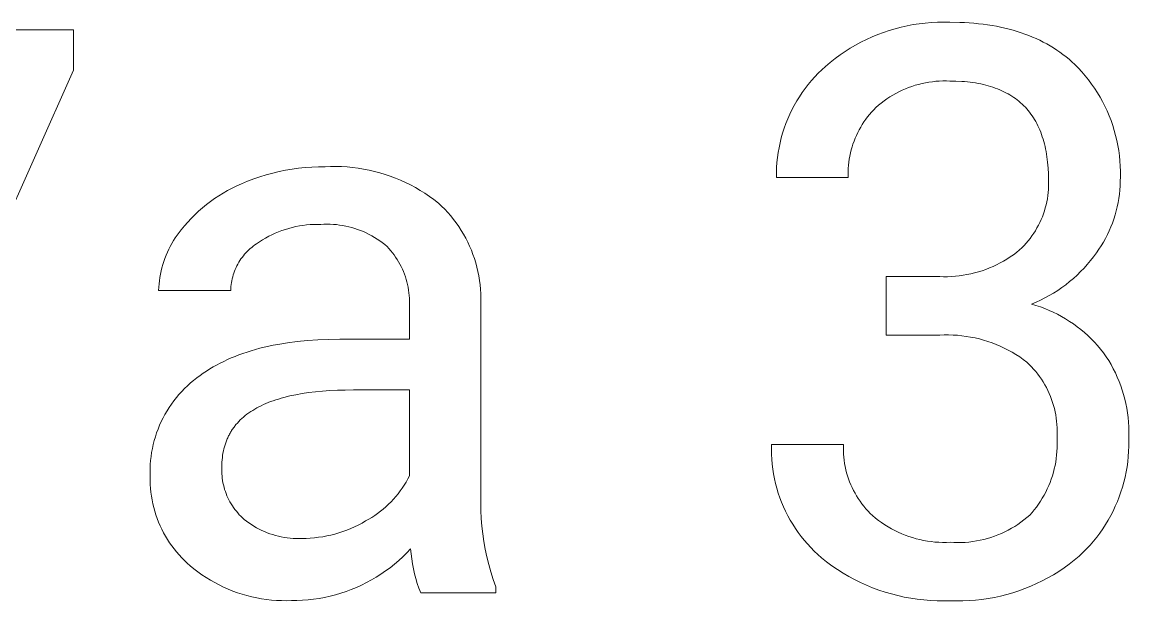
# Model space of a CAD drawing. Header units: millimetres. Extents: x -1283 to 2747, y -259 to 2557.
# Drawn here: x 1770.4 to 1845.4, y 59.2 to 98.5 of the extents above; entities that cross this region are included whole.
import ezdxf

# ---------------------------------------------------------------- set-up
doc = ezdxf.new("R2010")
doc.units = ezdxf.units.MM
doc.header["$MEASUREMENT"] = 0
doc.layers.add('Domyślny', color=7, linetype='Continuous', true_color=0x000000)

msp = doc.modelspace()

# ---------------------------------------------------------------- linework, layer by layer
at = {"layer": 'Domyślny', "color": 18, "lineweight": 15, "true_color": 0x000000}
for p, q in [((1830.336, 98.226), (1830.744, 98.303)), ((1830.744, 98.303), (1831.156, 98.366)), ((1831.156, 98.366), (1831.569, 98.414)), ((1831.569, 98.414), (1831.983, 98.449)), ((1831.983, 98.449), (1832.398, 98.468)), ((1832.398, 98.468), (1832.814, 98.474)), ((1832.814, 98.474), (1833.23, 98.465)), ((1833.23, 98.465), (1833.898, 98.454)), ((1833.898, 98.454), (1834.225, 98.44)), ((1834.225, 98.44), (1834.547, 98.421)), ((1834.547, 98.421), (1834.864, 98.396)), ((1834.864, 98.396), (1835.177, 98.366)), ((1835.177, 98.366), (1835.486, 98.33)), ((1835.486, 98.33), (1835.789, 98.288)), ((1835.789, 98.288), (1836.089, 98.241)), ((1836.089, 98.241), (1836.383, 98.189)), ((1748.068, 97.94), (1773.863, 97.94)), ((1773.863, 97.94), (1773.863, 95.216)), ((1827.961, 97.473), (1828.345, 97.632)), ((1828.345, 97.632), (1828.735, 97.779)), ((1828.735, 97.779), (1829.129, 97.911)), ((1829.129, 97.911), (1829.527, 98.03)), ((1829.527, 98.03), (1829.93, 98.135)), ((1829.93, 98.135), (1830.336, 98.226)), ((1836.383, 98.189), (1836.673, 98.13)), ((1836.673, 98.13), (1836.958, 98.067)), ((1836.958, 98.067), (1837.239, 97.997)), ((1837.239, 97.997), (1837.515, 97.922)), ((1837.515, 97.922), (1837.786, 97.842)), ((1837.786, 97.842), (1838.053, 97.755)), ((1838.053, 97.755), (1838.315, 97.664)), ((1838.315, 97.664), (1838.573, 97.566)), ((1838.573, 97.566), (1838.826, 97.463)), ((1826.487, 96.705), (1826.845, 96.916)), ((1826.845, 96.916), (1827.211, 97.115)), ((1827.211, 97.115), (1827.583, 97.3)), ((1827.583, 97.3), (1827.961, 97.473)), ((1838.826, 97.463), (1839.075, 97.354)), ((1839.075, 97.354), (1839.318, 97.24)), ((1839.318, 97.24), (1839.558, 97.12)), ((1839.558, 97.12), (1839.792, 96.994)), ((1839.792, 96.994), (1840.022, 96.863)), ((1840.022, 96.863), (1840.248, 96.726)), ((1825.132, 95.742), (1825.458, 96)), ((1825.458, 96), (1825.793, 96.247)), ((1825.793, 96.247), (1826.136, 96.482)), ((1826.136, 96.482), (1826.487, 96.705)), ((1840.248, 96.726), (1840.469, 96.583)), ((1840.469, 96.583), (1840.685, 96.434)), ((1840.685, 96.434), (1840.897, 96.28)), ((1840.897, 96.28), (1841.104, 96.12)), ((1841.104, 96.12), (1841.307, 95.955)), ((1824.319, 95.006), (1824.563, 95.243)), ((1824.563, 95.243), (1824.815, 95.472)), ((1824.815, 95.472), (1825.132, 95.742)), ((1841.307, 95.955), (1841.505, 95.784)), ((1841.505, 95.784), (1841.699, 95.606)), ((1841.699, 95.606), (1841.944, 95.356)), ((1841.944, 95.356), (1842.182, 95.097)), ((1773.863, 95.216), (1758.053, 59.772)), ((1823.639, 94.245), (1823.857, 94.506)), ((1823.857, 94.506), (1824.084, 94.76)), ((1824.084, 94.76), (1824.319, 95.006)), ((1832.756, 94.486), (1832.518, 94.477)), ((1832.993, 94.487), (1832.756, 94.486)), ((1833.23, 94.479), (1832.993, 94.487)), ((1842.182, 95.097), (1842.41, 94.83)), ((1842.41, 94.83), (1842.629, 94.556)), ((1842.629, 94.556), (1842.839, 94.274)), ((1823.232, 93.7), (1823.431, 93.976)), ((1823.431, 93.976), (1823.639, 94.245)), ((1829.785, 93.752), (1829.574, 93.642)), ((1829.999, 93.855), (1829.785, 93.752)), ((1830.216, 93.95), (1829.999, 93.855)), ((1830.437, 94.038), (1830.216, 93.95)), ((1830.66, 94.118), (1830.437, 94.038)), ((1830.886, 94.191), (1830.66, 94.118)), ((1831.114, 94.256), (1830.886, 94.191)), ((1831.345, 94.312), (1831.114, 94.256)), ((1831.577, 94.361), (1831.345, 94.312)), ((1831.811, 94.402), (1831.577, 94.361)), ((1832.046, 94.435), (1831.811, 94.402)), ((1832.282, 94.46), (1832.046, 94.435)), ((1832.518, 94.477), (1832.282, 94.46)), ((1833.641, 94.473), (1833.23, 94.479)), ((1834.039, 94.453), (1833.641, 94.473)), ((1834.234, 94.438), (1834.039, 94.453)), ((1834.425, 94.42), (1834.234, 94.438)), ((1834.612, 94.399), (1834.425, 94.42)), ((1834.797, 94.375), (1834.612, 94.399)), ((1834.978, 94.347), (1834.797, 94.375)), ((1835.156, 94.316), (1834.978, 94.347)), ((1835.33, 94.282), (1835.156, 94.316)), ((1835.501, 94.244), (1835.33, 94.282)), ((1835.67, 94.203), (1835.501, 94.244)), ((1835.834, 94.159), (1835.67, 94.203)), ((1835.996, 94.112), (1835.834, 94.159)), ((1836.154, 94.061), (1835.996, 94.112)), ((1836.309, 94.007), (1836.154, 94.061)), ((1836.461, 93.95), (1836.309, 94.007)), ((1836.609, 93.889), (1836.461, 93.95)), ((1836.755, 93.826), (1836.609, 93.889)), ((1836.897, 93.759), (1836.755, 93.826)), ((1837.035, 93.688), (1836.897, 93.759)), ((1842.839, 94.274), (1843.039, 93.986)), ((1843.039, 93.986), (1843.229, 93.691)), ((1822.694, 92.832), (1822.863, 93.127)), ((1822.863, 93.127), (1823.042, 93.417)), ((1823.042, 93.417), (1823.232, 93.7)), ((1828.586, 92.988), (1828.402, 92.838)), ((1828.774, 93.132), (1828.586, 92.988)), ((1828.968, 93.27), (1828.774, 93.132)), ((1829.166, 93.401), (1828.968, 93.27)), ((1829.368, 93.525), (1829.166, 93.401)), ((1829.574, 93.642), (1829.368, 93.525)), ((1837.171, 93.615), (1837.035, 93.688)), ((1837.303, 93.538), (1837.171, 93.615)), ((1837.432, 93.458), (1837.303, 93.538)), ((1837.557, 93.374), (1837.432, 93.458)), ((1837.68, 93.288), (1837.557, 93.374)), ((1837.799, 93.198), (1837.68, 93.288)), ((1837.915, 93.104), (1837.799, 93.198)), ((1838.027, 93.008), (1837.915, 93.104)), ((1838.137, 92.908), (1838.027, 93.008)), ((1843.229, 93.691), (1843.409, 93.389)), ((1843.409, 93.389), (1843.579, 93.082)), ((1843.579, 93.082), (1843.738, 92.769)), ((1822.387, 92.224), (1822.535, 92.531)), ((1822.535, 92.531), (1822.694, 92.832)), ((1827.933, 92.377), (1827.795, 92.218)), ((1828.076, 92.531), (1827.933, 92.377)), ((1828.224, 92.681), (1828.076, 92.531)), ((1828.402, 92.838), (1828.224, 92.681)), ((1838.243, 92.805), (1838.137, 92.908)), ((1838.346, 92.699), (1838.243, 92.805)), ((1838.445, 92.589), (1838.346, 92.699)), ((1838.541, 92.476), (1838.445, 92.589)), ((1838.634, 92.36), (1838.541, 92.476)), ((1838.724, 92.24), (1838.634, 92.36)), ((1838.811, 92.117), (1838.724, 92.24)), ((1843.738, 92.769), (1843.887, 92.451)), ((1843.887, 92.451), (1844.025, 92.128)), ((1822.008, 91.277), (1822.123, 91.597)), ((1822.123, 91.597), (1822.249, 91.913)), ((1822.249, 91.913), (1822.387, 92.224)), ((1827.299, 91.538), (1827.189, 91.358)), ((1827.414, 91.714), (1827.299, 91.538)), ((1827.535, 91.887), (1827.414, 91.714)), ((1827.662, 92.055), (1827.535, 91.887)), ((1827.795, 92.218), (1827.662, 92.055)), ((1838.894, 91.991), (1838.811, 92.117)), ((1838.974, 91.862), (1838.894, 91.991)), ((1839.05, 91.729), (1838.974, 91.862)), ((1839.124, 91.593), (1839.05, 91.729)), ((1839.194, 91.454), (1839.124, 91.593)), ((1844.025, 92.128), (1844.151, 91.8)), ((1844.151, 91.8), (1844.267, 91.469)), ((1821.811, 90.625), (1821.903, 90.953)), ((1821.903, 90.953), (1822.008, 91.277)), ((1826.899, 90.798), (1826.815, 90.604)), ((1826.989, 90.988), (1826.899, 90.798)), ((1827.086, 91.175), (1826.989, 90.988)), ((1827.189, 91.358), (1827.086, 91.175)), ((1839.261, 91.311), (1839.194, 91.454)), ((1839.325, 91.166), (1839.261, 91.311)), ((1839.385, 91.016), (1839.325, 91.166)), ((1839.442, 90.864), (1839.385, 91.016)), ((1839.496, 90.708), (1839.442, 90.864)), ((1844.267, 91.469), (1844.371, 91.133)), ((1844.371, 91.133), (1844.464, 90.795)), ((1844.464, 90.795), (1844.545, 90.453)), ((1821.659, 89.961), (1821.729, 90.295)), ((1821.729, 90.295), (1821.811, 90.625)), ((1826.602, 90.01), (1826.545, 89.807)), ((1826.667, 90.21), (1826.602, 90.01)), ((1826.737, 90.409), (1826.667, 90.21)), ((1826.815, 90.604), (1826.737, 90.409)), ((1839.546, 90.549), (1839.496, 90.708)), ((1839.594, 90.387), (1839.546, 90.549)), ((1839.638, 90.222), (1839.594, 90.387)), ((1839.679, 90.053), (1839.638, 90.222)), ((1839.716, 89.88), (1839.679, 90.053)), ((1844.545, 90.453), (1844.615, 90.109)), ((1844.615, 90.109), (1844.673, 89.762)), ((1821.52, 88.95), (1821.555, 89.289)), ((1821.555, 89.289), (1821.601, 89.626)), ((1821.601, 89.626), (1821.659, 89.961)), ((1826.452, 89.397), (1826.415, 89.189)), ((1826.495, 89.603), (1826.452, 89.397)), ((1826.545, 89.807), (1826.495, 89.603)), ((1839.75, 89.705), (1839.716, 89.88)), ((1839.781, 89.526), (1839.75, 89.705)), ((1839.809, 89.344), (1839.781, 89.526)), ((1839.834, 89.159), (1839.809, 89.344)), ((1844.673, 89.762), (1844.719, 89.414)), ((1844.719, 89.414), (1844.753, 89.065)), ((1788.226, 88.43), (1788.667, 88.505)), ((1788.667, 88.505), (1789.111, 88.566)), ((1789.111, 88.566), (1789.557, 88.612)), ((1789.557, 88.612), (1790.003, 88.644)), ((1790.003, 88.644), (1790.451, 88.661)), ((1790.451, 88.661), (1790.899, 88.664)), ((1790.899, 88.664), (1791.273, 88.68)), ((1791.273, 88.68), (1791.648, 88.684)), ((1791.648, 88.684), (1792.023, 88.675)), ((1792.023, 88.675), (1792.397, 88.653)), ((1792.397, 88.653), (1792.77, 88.619)), ((1792.77, 88.619), (1793.142, 88.573)), ((1793.142, 88.573), (1793.512, 88.513)), ((1793.512, 88.513), (1793.88, 88.442)), ((1821.486, 88.27), (1821.497, 88.611)), ((1821.497, 88.611), (1821.52, 88.95)), ((1826.348, 88.561), (1826.34, 88.351)), ((1826.364, 88.771), (1826.348, 88.561)), ((1826.386, 88.981), (1826.364, 88.771)), ((1826.415, 89.189), (1826.386, 88.981)), ((1839.855, 88.97), (1839.834, 89.159)), ((1839.873, 88.778), (1839.855, 88.97)), ((1839.887, 88.583), (1839.873, 88.778)), ((1839.907, 88.182), (1839.887, 88.583)), ((1844.753, 89.065), (1844.776, 88.715)), ((1844.776, 88.715), (1844.786, 88.364)), ((1785.649, 87.683), (1786.067, 87.842)), ((1786.067, 87.842), (1786.491, 87.987)), ((1786.491, 87.987), (1786.919, 88.119)), ((1786.919, 88.119), (1787.351, 88.237)), ((1787.351, 88.237), (1787.787, 88.341)), ((1787.787, 88.341), (1788.226, 88.43)), ((1793.88, 88.442), (1794.246, 88.358)), ((1794.246, 88.358), (1794.608, 88.262)), ((1794.608, 88.262), (1794.967, 88.154)), ((1794.967, 88.154), (1795.322, 88.034)), ((1795.322, 88.034), (1795.673, 87.902)), ((1795.673, 87.902), (1796.019, 87.758)), ((1796.019, 87.758), (1796.36, 87.602)), ((1821.487, 87.93), (1821.486, 88.27)), ((1826.345, 87.93), (1821.487, 87.93)), ((1826.34, 88.351), (1826.339, 88.14)), ((1826.339, 88.14), (1826.345, 87.93)), ((1839.914, 87.769), (1839.907, 88.182)), ((1839.919, 87.557), (1839.914, 87.769)), ((1844.785, 88.012), (1844.772, 87.661)), ((1844.786, 88.364), (1844.785, 88.012)), ((1783.998, 86.889), (1784.299, 87.06)), ((1784.299, 87.06), (1784.606, 87.22)), ((1784.606, 87.22), (1784.918, 87.371)), ((1784.918, 87.371), (1785.235, 87.51)), ((1785.235, 87.51), (1785.649, 87.683)), ((1796.36, 87.602), (1796.696, 87.436)), ((1796.696, 87.436), (1797.026, 87.258)), ((1797.026, 87.258), (1797.349, 87.069)), ((1797.349, 87.069), (1797.667, 86.869)), ((1839.891, 86.923), (1839.908, 87.134)), ((1839.908, 87.134), (1839.917, 87.346)), ((1839.917, 87.346), (1839.919, 87.557)), ((1844.746, 87.088), (1844.718, 86.803)), ((1844.764, 87.375), (1844.746, 87.088)), ((1844.772, 87.661), (1844.764, 87.375)), ((1782.857, 86.104), (1783.132, 86.315)), ((1783.132, 86.315), (1783.414, 86.516)), ((1783.414, 86.516), (1783.702, 86.707)), ((1783.702, 86.707), (1783.998, 86.889)), ((1797.667, 86.869), (1797.977, 86.659)), ((1797.977, 86.659), (1798.28, 86.439)), ((1798.28, 86.439), (1798.576, 86.208)), ((1839.752, 86.089), (1839.798, 86.295)), ((1839.798, 86.295), (1839.836, 86.503)), ((1839.836, 86.503), (1839.867, 86.713)), ((1839.867, 86.713), (1839.891, 86.923)), ((1844.633, 86.236), (1844.576, 85.955)), ((1844.681, 86.519), (1844.633, 86.236)), ((1844.718, 86.803), (1844.681, 86.519)), ((1782.077, 85.417), (1782.329, 85.655)), ((1782.329, 85.655), (1782.589, 85.884)), ((1782.589, 85.884), (1782.857, 86.104)), ((1798.576, 86.208), (1798.796, 86.001)), ((1798.796, 86.001), (1799.01, 85.786)), ((1799.01, 85.786), (1799.216, 85.564)), ((1799.216, 85.564), (1799.414, 85.335)), ((1839.572, 85.48), (1839.639, 85.681)), ((1839.639, 85.681), (1839.699, 85.884)), ((1839.699, 85.884), (1839.752, 86.089)), ((1844.509, 85.676), (1844.432, 85.399)), ((1844.576, 85.955), (1844.509, 85.676)), ((1781.373, 84.653), (1781.599, 84.916)), ((1781.599, 84.916), (1781.834, 85.17)), ((1781.834, 85.17), (1782.077, 85.417)), ((1789.885, 84.745), (1789.642, 84.723)), ((1790.129, 84.758), (1789.885, 84.745)), ((1790.373, 84.762), (1790.129, 84.758)), ((1790.617, 84.759), (1790.373, 84.762)), ((1790.828, 84.77), (1790.617, 84.759)), ((1791.039, 84.775), (1790.828, 84.77)), ((1791.25, 84.772), (1791.039, 84.775)), ((1791.461, 84.762), (1791.25, 84.772)), ((1791.671, 84.745), (1791.461, 84.762)), ((1791.881, 84.72), (1791.671, 84.745)), ((1799.414, 85.335), (1799.604, 85.099)), ((1799.604, 85.099), (1799.786, 84.857)), ((1799.786, 84.857), (1799.96, 84.609)), ((1839.235, 84.704), (1839.329, 84.893)), ((1839.329, 84.893), (1839.417, 85.086)), ((1839.417, 85.086), (1839.498, 85.281)), ((1839.498, 85.281), (1839.572, 85.48)), ((1844.25, 84.855), (1844.145, 84.588)), ((1844.346, 85.126), (1844.25, 84.855)), ((1844.432, 85.399), (1844.346, 85.126)), ((1780.755, 83.846), (1780.883, 84.029)), ((1780.883, 84.029), (1781.016, 84.208)), ((1781.016, 84.208), (1781.156, 84.383)), ((1781.156, 84.383), (1781.373, 84.653)), ((1787.305, 84.062), (1787.087, 83.953)), ((1787.527, 84.164), (1787.305, 84.062)), ((1787.753, 84.258), (1787.527, 84.164)), ((1787.981, 84.344), (1787.753, 84.258)), ((1788.212, 84.422), (1787.981, 84.344)), ((1788.446, 84.493), (1788.212, 84.422)), ((1788.681, 84.555), (1788.446, 84.493)), ((1788.919, 84.61), (1788.681, 84.555)), ((1789.159, 84.656), (1788.919, 84.61)), ((1789.4, 84.694), (1789.159, 84.656)), ((1789.642, 84.723), (1789.4, 84.694)), ((1792.089, 84.689), (1791.881, 84.72)), ((1792.297, 84.65), (1792.089, 84.689)), ((1792.503, 84.604), (1792.297, 84.65)), ((1792.707, 84.551), (1792.503, 84.604)), ((1792.909, 84.49), (1792.707, 84.551)), ((1793.109, 84.423), (1792.909, 84.49)), ((1793.307, 84.349), (1793.109, 84.423)), ((1793.502, 84.269), (1793.307, 84.349)), ((1793.694, 84.181), (1793.502, 84.269)), ((1793.883, 84.087), (1793.694, 84.181)), ((1794.069, 83.987), (1793.883, 84.087)), ((1794.251, 83.88), (1794.069, 83.987)), ((1799.96, 84.609), (1800.125, 84.355)), ((1800.125, 84.355), (1800.281, 84.095)), ((1800.281, 84.095), (1800.428, 83.83)), ((1838.667, 83.812), (1838.793, 83.982)), ((1838.793, 83.982), (1838.913, 84.156)), ((1838.913, 84.156), (1839.027, 84.335)), ((1839.027, 84.335), (1839.134, 84.518)), ((1839.134, 84.518), (1839.235, 84.704)), ((1843.908, 84.066), (1843.776, 83.812)), ((1844.031, 84.325), (1843.908, 84.066)), ((1844.145, 84.588), (1844.031, 84.325)), ((1780.309, 83.073), (1780.411, 83.272)), ((1780.411, 83.272), (1780.519, 83.467)), ((1780.519, 83.467), (1780.634, 83.659)), ((1780.634, 83.659), (1780.755, 83.846)), ((1786.036, 83.288), (1785.931, 83.205)), ((1786.144, 83.368), (1786.036, 83.288)), ((1786.255, 83.443), (1786.144, 83.368)), ((1786.457, 83.581), (1786.255, 83.443)), ((1786.663, 83.712), (1786.457, 83.581)), ((1786.873, 83.836), (1786.663, 83.712)), ((1787.087, 83.953), (1786.873, 83.836)), ((1794.429, 83.767), (1794.251, 83.88)), ((1794.603, 83.648), (1794.429, 83.767)), ((1794.773, 83.523), (1794.603, 83.648)), ((1794.939, 83.392), (1794.773, 83.523)), ((1795.1, 83.256), (1794.939, 83.392)), ((1795.226, 83.12), (1795.1, 83.256)), ((1800.428, 83.83), (1800.566, 83.561)), ((1800.566, 83.561), (1800.694, 83.287)), ((1800.694, 83.287), (1800.814, 83.008)), ((1838.108, 83.177), (1838.256, 83.328)), ((1838.256, 83.328), (1838.399, 83.485)), ((1838.399, 83.485), (1838.536, 83.646)), ((1838.536, 83.646), (1838.667, 83.812)), ((1843.485, 83.317), (1843.327, 83.077)), ((1843.635, 83.562), (1843.485, 83.317)), ((1843.776, 83.812), (1843.635, 83.562)), ((1780.044, 82.459), (1780.126, 82.666)), ((1780.126, 82.666), (1780.214, 82.871)), ((1780.214, 82.871), (1780.309, 83.073)), ((1785.282, 82.527), (1785.203, 82.418)), ((1785.364, 82.633), (1785.282, 82.527)), ((1785.45, 82.737), (1785.364, 82.633)), ((1785.54, 82.837), (1785.45, 82.737)), ((1785.633, 82.934), (1785.54, 82.837)), ((1785.729, 83.028), (1785.633, 82.934)), ((1785.828, 83.118), (1785.729, 83.028)), ((1785.931, 83.205), (1785.828, 83.118)), ((1795.348, 82.98), (1795.226, 83.12)), ((1795.465, 82.836), (1795.348, 82.98)), ((1795.577, 82.688), (1795.465, 82.836)), ((1795.683, 82.537), (1795.577, 82.688)), ((1795.785, 82.382), (1795.683, 82.537)), ((1800.814, 83.008), (1800.923, 82.726)), ((1800.923, 82.726), (1801.023, 82.44)), ((1837.094, 82.412), (1837.317, 82.556)), ((1837.317, 82.556), (1837.534, 82.707)), ((1837.534, 82.707), (1837.747, 82.866)), ((1837.747, 82.866), (1837.954, 83.031)), ((1837.954, 83.031), (1838.108, 83.177)), ((1842.965, 82.572), (1842.76, 82.307)), ((1843.161, 82.844), (1842.965, 82.572)), ((1843.327, 83.077), (1843.161, 82.844)), ((1779.789, 81.603), (1779.842, 81.82)), ((1779.842, 81.82), (1779.902, 82.035)), ((1779.902, 82.035), (1779.97, 82.248)), ((1779.97, 82.248), (1780.044, 82.459)), ((1784.869, 81.836), (1784.815, 81.713)), ((1784.928, 81.957), (1784.869, 81.836)), ((1784.991, 82.076), (1784.928, 81.957)), ((1785.058, 82.192), (1784.991, 82.076)), ((1785.128, 82.307), (1785.058, 82.192)), ((1785.203, 82.418), (1785.128, 82.307)), ((1795.881, 82.223), (1795.785, 82.382)), ((1795.972, 82.061), (1795.881, 82.223)), ((1796.057, 81.897), (1795.972, 82.061)), ((1796.137, 81.729), (1796.057, 81.897)), ((1801.023, 82.44), (1801.112, 82.15)), ((1801.112, 82.15), (1801.192, 81.858)), ((1801.192, 81.858), (1801.262, 81.563)), ((1835.668, 81.711), (1835.915, 81.808)), ((1835.915, 81.808), (1836.159, 81.913)), ((1836.159, 81.913), (1836.399, 82.026)), ((1836.399, 82.026), (1836.635, 82.147)), ((1836.635, 82.147), (1836.866, 82.276)), ((1836.866, 82.276), (1837.094, 82.412)), ((1842.322, 81.799), (1842.09, 81.557)), ((1842.545, 82.049), (1842.322, 81.799)), ((1842.76, 82.307), (1842.545, 82.049)), ((1779.674, 80.944), (1779.705, 81.165)), ((1779.705, 81.165), (1779.743, 81.385)), ((1779.743, 81.385), (1779.789, 81.603)), ((1784.608, 81.075), (1784.581, 80.943)), ((1784.641, 81.205), (1784.608, 81.075)), ((1784.678, 81.335), (1784.641, 81.205)), ((1784.719, 81.462), (1784.678, 81.335)), ((1784.765, 81.589), (1784.719, 81.462)), ((1784.815, 81.713), (1784.765, 81.589)), ((1796.211, 81.559), (1796.137, 81.729)), ((1796.279, 81.386), (1796.211, 81.559)), ((1796.341, 81.212), (1796.279, 81.386)), ((1796.397, 81.035), (1796.341, 81.212)), ((1796.447, 80.856), (1796.397, 81.035)), ((1801.262, 81.563), (1801.321, 81.266)), ((1801.321, 81.266), (1801.37, 80.967)), ((1828.909, 81.22), (1832.546, 81.22)), ((1828.909, 77.261), (1828.909, 81.22)), ((1832.546, 81.22), (1832.811, 81.212)), ((1832.811, 81.212), (1833.076, 81.214)), ((1833.076, 81.214), (1833.341, 81.224)), ((1833.341, 81.224), (1833.605, 81.244)), ((1833.605, 81.244), (1833.869, 81.272)), ((1833.869, 81.272), (1834.132, 81.309)), ((1834.132, 81.309), (1834.393, 81.354)), ((1834.393, 81.354), (1834.652, 81.409)), ((1834.652, 81.409), (1834.91, 81.471)), ((1834.91, 81.471), (1835.165, 81.543)), ((1835.165, 81.543), (1835.418, 81.623)), ((1835.418, 81.623), (1835.668, 81.711)), ((1841.603, 81.097), (1841.348, 80.88)), ((1841.851, 81.323), (1841.603, 81.097)), ((1842.09, 81.557), (1841.851, 81.323)), ((1779.626, 80.276), (1779.634, 80.499)), ((1784.511, 80.276), (1779.626, 80.276)), ((1779.634, 80.499), (1779.65, 80.722)), ((1779.65, 80.722), (1779.674, 80.944)), ((1784.515, 80.41), (1784.511, 80.276)), ((1784.525, 80.544), (1784.515, 80.41)), ((1784.539, 80.678), (1784.525, 80.544)), ((1784.557, 80.811), (1784.539, 80.678)), ((1784.581, 80.943), (1784.557, 80.811)), ((1796.49, 80.676), (1796.447, 80.856)), ((1796.528, 80.495), (1796.49, 80.676)), ((1796.559, 80.312), (1796.528, 80.495)), ((1796.585, 80.128), (1796.559, 80.312)), ((1801.37, 80.967), (1801.409, 80.667)), ((1801.409, 80.667), (1801.438, 80.365)), ((1801.438, 80.365), (1801.456, 80.063)), ((1840.539, 80.283), (1840.256, 80.103)), ((1840.815, 80.473), (1840.539, 80.283)), ((1841.085, 80.672), (1840.815, 80.473)), ((1841.348, 80.88), (1841.085, 80.672)), ((1796.604, 79.944), (1796.585, 80.128)), ((1796.616, 79.759), (1796.604, 79.944)), ((1796.622, 79.573), (1796.616, 79.759)), ((1796.622, 79.388), (1796.622, 79.573)), ((1801.456, 80.063), (1801.464, 79.76)), ((1801.464, 79.76), (1801.461, 79.457)), ((1839.069, 79.483), (1838.759, 79.354)), ((1839.373, 79.623), (1839.069, 79.483)), ((1839.673, 79.773), (1839.373, 79.623)), ((1839.968, 79.933), (1839.673, 79.773)), ((1840.256, 80.103), (1839.968, 79.933)), ((1796.616, 79.202), (1796.622, 79.388)), ((1796.616, 76.975), (1796.616, 79.202)), ((1801.461, 79.457), (1801.461, 66.413)), ((1838.759, 79.354), (1839.062, 79.264)), ((1839.062, 79.264), (1839.362, 79.164)), ((1839.362, 79.164), (1839.658, 79.054)), ((1839.658, 79.054), (1839.95, 78.934)), ((1839.95, 78.934), (1840.237, 78.804)), ((1840.237, 78.804), (1840.52, 78.664)), ((1840.52, 78.664), (1840.799, 78.515)), ((1840.799, 78.515), (1841.072, 78.356)), ((1841.072, 78.356), (1841.339, 78.188)), ((1841.339, 78.188), (1841.601, 78.012)), ((1841.601, 78.012), (1841.856, 77.826)), ((1832.546, 77.261), (1828.909, 77.261)), ((1832.846, 77.271), (1832.546, 77.261)), ((1833.147, 77.272), (1832.846, 77.271)), ((1833.448, 77.262), (1833.147, 77.272)), ((1833.748, 77.242), (1833.448, 77.262)), ((1834.047, 77.212), (1833.748, 77.242)), ((1841.856, 77.826), (1842.105, 77.632)), ((1842.105, 77.632), (1842.348, 77.429)), ((1842.348, 77.429), (1842.583, 77.219)), ((1786.781, 76.435), (1787.084, 76.505)), ((1787.084, 76.505), (1787.394, 76.569)), ((1787.394, 76.569), (1787.708, 76.629)), ((1787.708, 76.629), (1788.353, 76.735)), ((1788.353, 76.735), (1789.019, 76.821)), ((1789.019, 76.821), (1789.706, 76.888)), ((1789.706, 76.888), (1790.414, 76.936)), ((1790.414, 76.936), (1791.143, 76.965)), ((1791.143, 76.965), (1791.892, 76.975)), ((1791.892, 76.975), (1796.616, 76.975)), ((1834.345, 77.172), (1834.047, 77.212)), ((1834.641, 77.122), (1834.345, 77.172)), ((1834.936, 77.062), (1834.641, 77.122)), ((1835.229, 76.992), (1834.936, 77.062)), ((1835.519, 76.913), (1835.229, 76.992)), ((1835.806, 76.823), (1835.519, 76.913)), ((1836.09, 76.724), (1835.806, 76.823)), ((1836.37, 76.616), (1836.09, 76.724)), ((1836.647, 76.498), (1836.37, 76.616)), ((1836.919, 76.371), (1836.647, 76.498)), ((1842.583, 77.219), (1842.811, 77)), ((1842.811, 77), (1843.031, 76.774)), ((1843.031, 76.774), (1843.244, 76.541)), ((1843.244, 76.541), (1843.448, 76.3)), ((1784.54, 75.706), (1784.802, 75.814)), ((1784.802, 75.814), (1785.068, 75.917)), ((1785.068, 75.917), (1785.34, 76.015)), ((1785.34, 76.015), (1785.618, 76.109)), ((1785.618, 76.109), (1785.901, 76.198)), ((1785.901, 76.198), (1786.189, 76.282)), ((1786.189, 76.282), (1786.482, 76.361)), ((1786.482, 76.361), (1786.781, 76.435)), ((1837.187, 76.234), (1836.919, 76.371)), ((1837.451, 76.089), (1837.187, 76.234)), ((1837.709, 75.935), (1837.451, 76.089)), ((1837.962, 75.772), (1837.709, 75.935)), ((1838.209, 75.601), (1837.962, 75.772)), ((1843.448, 76.3), (1843.645, 76.053)), ((1843.645, 76.053), (1843.823, 75.793)), ((1843.823, 75.793), (1843.993, 75.527)), ((1783.085, 74.958), (1783.314, 75.094)), ((1783.314, 75.094), (1783.549, 75.226)), ((1783.549, 75.226), (1783.789, 75.353)), ((1783.789, 75.353), (1784.034, 75.476)), ((1784.034, 75.476), (1784.284, 75.593)), ((1784.284, 75.593), (1784.54, 75.706)), ((1838.451, 75.422), (1838.209, 75.601)), ((1838.609, 75.271), (1838.451, 75.422)), ((1838.761, 75.115), (1838.609, 75.271)), ((1838.908, 74.953), (1838.761, 75.115)), ((1843.993, 75.527), (1844.154, 75.255)), ((1844.154, 75.255), (1844.305, 74.978)), ((1781.992, 74.186), (1782.208, 74.356)), ((1782.208, 74.356), (1782.431, 74.519)), ((1782.431, 74.519), (1782.643, 74.67)), ((1782.643, 74.67), (1782.862, 74.816)), ((1782.862, 74.816), (1783.085, 74.958)), ((1839.05, 74.787), (1838.908, 74.953)), ((1839.185, 74.616), (1839.05, 74.787)), ((1839.315, 74.441), (1839.185, 74.616)), ((1839.439, 74.261), (1839.315, 74.441)), ((1839.557, 74.077), (1839.439, 74.261)), ((1844.305, 74.978), (1844.446, 74.696)), ((1844.446, 74.696), (1844.578, 74.41)), ((1844.578, 74.41), (1844.7, 74.119)), ((1781.188, 73.434), (1781.379, 73.633)), ((1781.379, 73.633), (1781.577, 73.824)), ((1781.577, 73.824), (1781.781, 74.009)), ((1781.781, 74.009), (1781.992, 74.186)), ((1791.225, 73.493), (1790.728, 73.458)), ((1791.738, 73.519), (1791.225, 73.493)), ((1792.269, 73.534), (1791.738, 73.519)), ((1792.818, 73.539), (1792.269, 73.534)), ((1796.616, 73.539), (1792.818, 73.539)), ((1796.616, 67.714), (1796.616, 73.539)), ((1839.668, 73.889), (1839.557, 74.077)), ((1839.772, 73.697), (1839.668, 73.889)), ((1839.871, 73.502), (1839.772, 73.697)), ((1839.962, 73.304), (1839.871, 73.502)), ((1844.7, 74.119), (1844.812, 73.824)), ((1844.812, 73.824), (1844.914, 73.525)), ((1844.914, 73.525), (1845.005, 73.223)), ((1780.494, 72.579), (1780.656, 72.802)), ((1780.656, 72.802), (1780.826, 73.019)), ((1780.826, 73.019), (1781.003, 73.23)), ((1781.003, 73.23), (1781.188, 73.434)), ((1787.214, 72.745), (1787.046, 72.68)), ((1787.386, 72.807), (1787.214, 72.745)), ((1787.562, 72.867), (1787.386, 72.807)), ((1787.743, 72.924), (1787.562, 72.867)), ((1787.928, 72.979), (1787.743, 72.924)), ((1788.117, 73.031), (1787.928, 72.979)), ((1788.508, 73.128), (1788.117, 73.031)), ((1788.918, 73.214), (1788.508, 73.128)), ((1789.344, 73.29), (1788.918, 73.214)), ((1789.788, 73.356), (1789.344, 73.29)), ((1790.249, 73.412), (1789.788, 73.356)), ((1790.728, 73.458), (1790.249, 73.412)), ((1840.047, 73.102), (1839.962, 73.304)), ((1840.124, 72.898), (1840.047, 73.102)), ((1840.195, 72.692), (1840.124, 72.898)), ((1845.005, 73.223), (1845.086, 72.918)), ((1845.086, 72.918), (1845.156, 72.611)), ((1780.055, 71.88), (1780.193, 72.118)), ((1780.193, 72.118), (1780.34, 72.351)), ((1780.34, 72.351), (1780.494, 72.579)), ((1785.863, 72.069), (1785.735, 71.981)), ((1785.996, 72.154), (1785.863, 72.069)), ((1786.133, 72.237), (1785.996, 72.154)), ((1786.274, 72.317), (1786.133, 72.237)), ((1786.42, 72.395), (1786.274, 72.317)), ((1786.57, 72.47), (1786.42, 72.395)), ((1786.725, 72.543), (1786.57, 72.47)), ((1786.883, 72.613), (1786.725, 72.543)), ((1787.046, 72.68), (1786.883, 72.613)), ((1840.258, 72.483), (1840.195, 72.692)), ((1840.315, 72.272), (1840.258, 72.483)), ((1840.364, 72.059), (1840.315, 72.272)), ((1840.405, 71.845), (1840.364, 72.059)), ((1845.156, 72.611), (1845.216, 72.301)), ((1845.216, 72.301), (1845.265, 71.989)), ((1845.265, 71.989), (1845.303, 71.676)), ((1779.69, 71.139), (1779.804, 71.39)), ((1779.804, 71.39), (1779.925, 71.637)), ((1779.925, 71.637), (1780.055, 71.88)), ((1784.959, 71.295), (1784.865, 71.186)), ((1785.057, 71.4), (1784.959, 71.295)), ((1785.159, 71.504), (1785.057, 71.4)), ((1785.265, 71.604), (1785.159, 71.504)), ((1785.376, 71.702), (1785.265, 71.604)), ((1785.491, 71.798), (1785.376, 71.702)), ((1785.611, 71.891), (1785.491, 71.798)), ((1785.735, 71.981), (1785.611, 71.891)), ((1840.44, 71.629), (1840.405, 71.845)), ((1840.467, 71.412), (1840.44, 71.629)), ((1840.487, 71.195), (1840.467, 71.412)), ((1845.303, 71.676), (1845.331, 71.362)), ((1845.331, 71.362), (1845.348, 71.047)), ((1779.404, 70.365), (1779.491, 70.626)), ((1779.491, 70.626), (1779.586, 70.884)), ((1779.586, 70.884), (1779.69, 71.139)), ((1784.429, 70.545), (1784.396, 70.482)), ((1784.463, 70.606), (1784.429, 70.545)), ((1784.498, 70.667), (1784.463, 70.606)), ((1784.535, 70.727), (1784.498, 70.667)), ((1784.572, 70.787), (1784.535, 70.727)), ((1784.611, 70.846), (1784.572, 70.787)), ((1784.651, 70.904), (1784.611, 70.846)), ((1784.691, 70.962), (1784.651, 70.904)), ((1784.733, 71.019), (1784.691, 70.962)), ((1784.776, 71.075), (1784.733, 71.019)), ((1784.82, 71.131), (1784.776, 71.075)), ((1784.865, 71.186), (1784.82, 71.131)), ((1840.499, 70.977), (1840.487, 71.195)), ((1840.491, 70.322), (1840.501, 70.54)), ((1840.504, 70.759), (1840.499, 70.977)), ((1840.501, 70.54), (1840.504, 70.759)), ((1845.348, 71.047), (1845.354, 70.731)), ((1845.354, 70.731), (1845.349, 70.416)), ((1779.199, 69.565), (1779.258, 69.834)), ((1779.258, 69.834), (1779.327, 70.1)), ((1779.327, 70.1), (1779.404, 70.365)), ((1784.124, 69.825), (1784.083, 69.686)), ((1784.17, 69.962), (1784.124, 69.825)), ((1784.22, 70.096), (1784.17, 69.962)), ((1784.246, 70.162), (1784.22, 70.096)), ((1784.274, 70.227), (1784.246, 70.162)), ((1784.303, 70.292), (1784.274, 70.227)), ((1784.333, 70.356), (1784.303, 70.292)), ((1784.364, 70.42), (1784.333, 70.356)), ((1784.396, 70.482), (1784.364, 70.42)), ((1821.146, 69.505), (1821.152, 69.839)), ((1821.152, 69.839), (1826.023, 69.839)), ((1826.023, 69.839), (1826.018, 69.624)), ((1840.502, 70.083), (1840.491, 70.322)), ((1840.501, 69.604), (1840.506, 69.844)), ((1840.506, 69.844), (1840.502, 70.083)), ((1845.349, 70.416), (1845.36, 70.066)), ((1845.36, 70.066), (1845.359, 69.716)), ((1779.078, 68.748), (1779.109, 69.021)), ((1779.109, 69.021), (1779.15, 69.294)), ((1779.15, 69.294), (1779.199, 69.565)), ((1783.961, 69.104), (1783.942, 68.952)), ((1783.985, 69.253), (1783.961, 69.104)), ((1784.013, 69.4), (1783.985, 69.253)), ((1784.046, 69.545), (1784.013, 69.4)), ((1784.083, 69.686), (1784.046, 69.545)), ((1821.152, 69.172), (1821.146, 69.505)), ((1821.169, 68.838), (1821.152, 69.172)), ((1826.018, 69.624), (1826.019, 69.409)), ((1826.019, 69.409), (1826.029, 69.195)), ((1826.029, 69.195), (1826.045, 68.98)), ((1840.439, 68.889), (1840.468, 69.127)), ((1840.468, 69.127), (1840.488, 69.366)), ((1840.488, 69.366), (1840.501, 69.604)), ((1845.322, 69.018), (1845.285, 68.669)), ((1845.346, 69.367), (1845.322, 69.018)), ((1845.359, 69.716), (1845.346, 69.367)), ((1779.044, 68.198), (1779.056, 68.473)), ((1779.056, 68.473), (1779.078, 68.748)), ((1783.907, 68.318), (1783.902, 68.165)), ((1783.909, 68.481), (1783.907, 68.318)), ((1783.916, 68.64), (1783.909, 68.481)), ((1783.926, 68.798), (1783.916, 68.64)), ((1783.942, 68.952), (1783.926, 68.798)), ((1821.198, 68.506), (1821.169, 68.838)), ((1821.238, 68.174), (1821.198, 68.506)), ((1826.045, 68.98), (1826.069, 68.767)), ((1826.069, 68.767), (1826.101, 68.554)), ((1826.101, 68.554), (1826.139, 68.343)), ((1826.139, 68.343), (1826.185, 68.133)), ((1840.306, 68.184), (1840.358, 68.418)), ((1840.358, 68.418), (1840.403, 68.653)), ((1840.403, 68.653), (1840.439, 68.889)), ((1845.237, 68.323), (1845.177, 67.978)), ((1845.285, 68.669), (1845.237, 68.323)), ((1779.042, 67.923), (1779.044, 68.198)), ((1779.049, 67.647), (1779.042, 67.923)), ((1779.047, 67.385), (1779.049, 67.647)), ((1783.902, 68.165), (1783.902, 68.011)), ((1783.902, 68.011), (1783.908, 67.857)), ((1783.908, 67.857), (1783.919, 67.703)), ((1783.919, 67.703), (1783.936, 67.55)), ((1783.936, 67.55), (1783.958, 67.398)), ((1796.387, 67.292), (1796.505, 67.501)), ((1796.505, 67.501), (1796.616, 67.714)), ((1821.29, 67.845), (1821.238, 68.174)), ((1821.353, 67.517), (1821.29, 67.845)), ((1821.427, 67.192), (1821.353, 67.517)), ((1826.185, 68.133), (1826.239, 67.925)), ((1826.239, 67.925), (1826.299, 67.719)), ((1826.299, 67.719), (1826.366, 67.515)), ((1826.366, 67.515), (1826.441, 67.313)), ((1840.02, 67.272), (1840.103, 67.496)), ((1840.103, 67.496), (1840.178, 67.723)), ((1840.178, 67.723), (1840.246, 67.953)), ((1840.246, 67.953), (1840.306, 68.184)), ((1845.106, 67.635), (1845.023, 67.295)), ((1845.177, 67.978), (1845.106, 67.635)), ((1779.055, 67.122), (1779.047, 67.385)), ((1779.072, 66.86), (1779.055, 67.122)), ((1779.097, 66.598), (1779.072, 66.86)), ((1783.958, 67.398), (1783.985, 67.247)), ((1783.985, 67.247), (1784.017, 67.096)), ((1784.017, 67.096), (1784.055, 66.947)), ((1784.055, 66.947), (1784.097, 66.799)), ((1784.097, 66.799), (1784.145, 66.653)), ((1795.99, 66.69), (1796.129, 66.886)), ((1796.129, 66.886), (1796.261, 67.087)), ((1796.261, 67.087), (1796.387, 67.292)), ((1821.513, 66.869), (1821.427, 67.192)), ((1821.61, 66.55), (1821.513, 66.869)), ((1826.441, 67.313), (1826.522, 67.114)), ((1826.522, 67.114), (1826.611, 66.918)), ((1826.611, 66.918), (1826.706, 66.726)), ((1839.726, 66.617), (1839.831, 66.832)), ((1839.831, 66.832), (1839.929, 67.05)), ((1839.929, 67.05), (1840.02, 67.272)), ((1844.929, 66.958), (1844.824, 66.625)), ((1845.023, 67.295), (1844.929, 66.958)), ((1779.132, 66.338), (1779.097, 66.598)), ((1779.175, 66.079), (1779.132, 66.338)), ((1779.228, 65.822), (1779.175, 66.079)), ((1784.145, 66.653), (1784.198, 66.508)), ((1784.198, 66.508), (1784.256, 66.366)), ((1784.256, 66.366), (1784.319, 66.225)), ((1784.319, 66.225), (1784.387, 66.087)), ((1784.387, 66.087), (1784.459, 65.951)), ((1795.369, 65.956), (1795.534, 66.131)), ((1795.534, 66.131), (1795.692, 66.312)), ((1795.692, 66.312), (1795.844, 66.498)), ((1795.844, 66.498), (1795.99, 66.69)), ((1801.461, 66.413), (1801.45, 65.885)), ((1821.717, 66.234), (1821.61, 66.55)), ((1821.836, 65.922), (1821.717, 66.234)), ((1826.706, 66.726), (1826.807, 66.536)), ((1826.807, 66.536), (1826.915, 66.351)), ((1826.915, 66.351), (1827.03, 66.169)), ((1827.03, 66.169), (1827.15, 65.991)), ((1827.15, 65.991), (1827.277, 65.817)), ((1839.235, 65.796), (1839.368, 65.995)), ((1839.368, 65.995), (1839.494, 66.198)), ((1839.494, 66.198), (1839.614, 66.405)), ((1839.614, 66.405), (1839.726, 66.617)), ((1844.707, 66.295), (1844.579, 65.969)), ((1844.824, 66.625), (1844.707, 66.295)), ((1779.289, 65.566), (1779.228, 65.822)), ((1779.358, 65.313), (1779.289, 65.566)), ((1779.437, 65.062), (1779.358, 65.313)), ((1784.459, 65.951), (1784.536, 65.818)), ((1784.536, 65.818), (1784.618, 65.688)), ((1784.618, 65.688), (1784.704, 65.56)), ((1784.704, 65.56), (1784.794, 65.436)), ((1784.794, 65.436), (1784.889, 65.315)), ((1784.889, 65.315), (1784.988, 65.197)), ((1794.463, 65.167), (1794.655, 65.312)), ((1794.655, 65.312), (1794.842, 65.464)), ((1794.842, 65.464), (1795.023, 65.622)), ((1795.023, 65.622), (1795.199, 65.786)), ((1795.199, 65.786), (1795.369, 65.956)), ((1801.45, 65.885), (1801.457, 65.357)), ((1801.457, 65.357), (1801.481, 64.83)), ((1821.965, 65.614), (1821.836, 65.922)), ((1822.105, 65.311), (1821.965, 65.614)), ((1822.255, 65.013), (1822.105, 65.311)), ((1827.277, 65.817), (1827.41, 65.648)), ((1827.41, 65.648), (1827.548, 65.484)), ((1827.548, 65.484), (1827.692, 65.325)), ((1827.692, 65.325), (1827.841, 65.17)), ((1838.797, 65.227), (1838.949, 65.412)), ((1838.949, 65.412), (1839.095, 65.601)), ((1839.095, 65.601), (1839.235, 65.796)), ((1844.291, 65.331), (1844.131, 65.02)), ((1844.44, 65.648), (1844.291, 65.331)), ((1844.579, 65.969), (1844.44, 65.648)), ((1779.524, 64.814), (1779.437, 65.062)), ((1779.619, 64.569), (1779.524, 64.814)), ((1779.723, 64.328), (1779.619, 64.569)), ((1784.988, 65.197), (1785.091, 65.082)), ((1785.091, 65.082), (1785.198, 64.972)), ((1785.198, 64.972), (1785.309, 64.865)), ((1785.309, 64.865), (1785.423, 64.762)), ((1785.423, 64.762), (1785.581, 64.638)), ((1785.581, 64.638), (1785.743, 64.521)), ((1785.743, 64.521), (1785.908, 64.408)), ((1793.153, 64.382), (1793.404, 64.514)), ((1793.404, 64.514), (1793.65, 64.655)), ((1793.65, 64.655), (1793.86, 64.772)), ((1793.86, 64.772), (1794.065, 64.897)), ((1794.065, 64.897), (1794.267, 65.029)), ((1794.267, 65.029), (1794.463, 65.167)), ((1801.481, 64.83), (1801.523, 64.303)), ((1822.416, 64.72), (1822.255, 65.013)), ((1822.586, 64.433), (1822.416, 64.72)), ((1827.841, 65.17), (1827.996, 65.021)), ((1827.996, 65.021), (1828.195, 64.854)), ((1828.195, 64.854), (1828.399, 64.695)), ((1828.399, 64.695), (1828.609, 64.543)), ((1828.609, 64.543), (1828.824, 64.398)), ((1837.837, 64.425), (1838.045, 64.57)), ((1838.045, 64.57), (1838.249, 64.723)), ((1838.249, 64.723), (1838.446, 64.882)), ((1838.446, 64.882), (1838.639, 65.048)), ((1838.639, 65.048), (1838.797, 65.227)), ((1843.96, 64.714), (1843.78, 64.415)), ((1844.131, 65.02), (1843.96, 64.714)), ((1779.835, 64.09), (1779.723, 64.328)), ((1779.954, 63.856), (1779.835, 64.09)), ((1780.082, 63.627), (1779.954, 63.856)), ((1785.908, 64.408), (1786.078, 64.302)), ((1786.078, 64.302), (1786.251, 64.201)), ((1786.251, 64.201), (1786.428, 64.107)), ((1786.428, 64.107), (1786.607, 64.018)), ((1786.607, 64.018), (1786.79, 63.936)), ((1786.79, 63.936), (1786.975, 63.861)), ((1786.975, 63.861), (1787.163, 63.791)), ((1787.163, 63.791), (1787.353, 63.729)), ((1791.295, 63.702), (1791.569, 63.772)), ((1791.569, 63.772), (1791.841, 63.852)), ((1791.841, 63.852), (1792.11, 63.94)), ((1792.11, 63.94), (1792.377, 64.037)), ((1792.377, 64.037), (1792.639, 64.144)), ((1792.639, 64.144), (1792.898, 64.259)), ((1792.898, 64.259), (1793.153, 64.382)), ((1801.523, 64.303), (1801.581, 63.779)), ((1801.581, 63.779), (1801.657, 63.256)), ((1822.766, 64.153), (1822.586, 64.433)), ((1822.956, 63.878), (1822.766, 64.153)), ((1823.155, 63.61), (1822.956, 63.878)), ((1828.824, 64.398), (1829.044, 64.26)), ((1829.044, 64.26), (1829.268, 64.131)), ((1829.268, 64.131), (1829.497, 64.009)), ((1829.497, 64.009), (1829.73, 63.896)), ((1829.73, 63.896), (1829.967, 63.79)), ((1829.967, 63.79), (1830.207, 63.693)), ((1836.492, 63.715), (1836.726, 63.813)), ((1836.726, 63.813), (1836.956, 63.92)), ((1836.956, 63.92), (1837.183, 64.035)), ((1837.183, 64.035), (1837.405, 64.157)), ((1837.405, 64.157), (1837.623, 64.288)), ((1837.623, 64.288), (1837.837, 64.425)), ((1843.389, 63.835), (1843.179, 63.555)), ((1843.589, 64.121), (1843.389, 63.835)), ((1843.78, 64.415), (1843.589, 64.121)), ((1780.218, 63.402), (1780.082, 63.627)), ((1780.361, 63.182), (1780.218, 63.402)), ((1780.512, 62.967), (1780.361, 63.182)), ((1787.353, 63.729), (1787.545, 63.672)), ((1787.545, 63.672), (1787.739, 63.623)), ((1787.739, 63.623), (1787.935, 63.58)), ((1787.935, 63.58), (1788.132, 63.544)), ((1788.132, 63.544), (1788.33, 63.515)), ((1788.33, 63.515), (1788.529, 63.493)), ((1788.529, 63.493), (1788.728, 63.478)), ((1788.728, 63.478), (1788.928, 63.47)), ((1788.928, 63.47), (1789.129, 63.468)), ((1789.129, 63.468), (1789.329, 63.474)), ((1789.329, 63.474), (1789.612, 63.478)), ((1789.612, 63.478), (1789.895, 63.492)), ((1789.895, 63.492), (1790.178, 63.515)), ((1790.178, 63.515), (1790.459, 63.548)), ((1790.459, 63.548), (1790.739, 63.59)), ((1790.739, 63.59), (1791.018, 63.641)), ((1791.018, 63.641), (1791.295, 63.702)), ((1801.657, 63.256), (1801.75, 62.736)), ((1823.364, 63.35), (1823.155, 63.61)), ((1823.581, 63.096), (1823.364, 63.35)), ((1823.807, 62.851), (1823.581, 63.096)), ((1830.207, 63.693), (1830.451, 63.604)), ((1830.451, 63.604), (1830.697, 63.524)), ((1830.697, 63.524), (1830.946, 63.453)), ((1830.946, 63.453), (1831.198, 63.39)), ((1831.198, 63.39), (1831.451, 63.336)), ((1831.451, 63.336), (1831.707, 63.291)), ((1831.707, 63.291), (1831.963, 63.255)), ((1831.963, 63.255), (1832.221, 63.228)), ((1832.221, 63.228), (1832.48, 63.21)), ((1832.48, 63.21), (1832.739, 63.2)), ((1832.739, 63.2), (1832.998, 63.2)), ((1832.998, 63.2), (1833.257, 63.209)), ((1833.257, 63.209), (1833.511, 63.195)), ((1833.511, 63.195), (1833.765, 63.191)), ((1833.765, 63.191), (1834.019, 63.195)), ((1834.019, 63.195), (1834.272, 63.207)), ((1834.272, 63.207), (1834.525, 63.229)), ((1834.525, 63.229), (1834.777, 63.26)), ((1834.777, 63.26), (1835.028, 63.299)), ((1835.028, 63.299), (1835.278, 63.347)), ((1835.278, 63.347), (1835.525, 63.403)), ((1835.525, 63.403), (1835.771, 63.468)), ((1835.771, 63.468), (1836.014, 63.542)), ((1836.014, 63.542), (1836.254, 63.624)), ((1836.254, 63.624), (1836.492, 63.715)), ((1842.731, 63.017), (1842.494, 62.76)), ((1842.959, 63.282), (1842.731, 63.017)), ((1843.179, 63.555), (1842.959, 63.282)), ((1780.67, 62.757), (1780.512, 62.967)), ((1780.835, 62.552), (1780.67, 62.757)), ((1781.007, 62.354), (1780.835, 62.552)), ((1781.186, 62.161), (1781.007, 62.354)), ((1796.436, 62.489), (1796.166, 62.224)), ((1796.697, 62.762), (1796.436, 62.489)), ((1796.727, 62.423), (1796.697, 62.762)), ((1796.768, 62.084), (1796.727, 62.423)), ((1801.75, 62.736), (1801.86, 62.22)), ((1824.041, 62.613), (1823.807, 62.851)), ((1824.284, 62.383), (1824.041, 62.613)), ((1824.534, 62.162), (1824.284, 62.383)), ((1841.994, 62.27), (1841.663, 61.995)), ((1842.248, 62.51), (1841.994, 62.27)), ((1842.494, 62.76), (1842.248, 62.51)), ((1781.371, 61.975), (1781.186, 62.161)), ((1781.562, 61.795), (1781.371, 61.975)), ((1781.76, 61.622), (1781.562, 61.795)), ((1782.02, 61.407), (1781.76, 61.622)), ((1795.304, 61.489), (1795, 61.265)), ((1795.6, 61.724), (1795.304, 61.489)), ((1795.888, 61.969), (1795.6, 61.724)), ((1796.166, 62.224), (1795.888, 61.969)), ((1796.822, 61.747), (1796.768, 62.084)), ((1796.887, 61.413), (1796.822, 61.747)), ((1801.86, 62.22), (1801.987, 61.708)), ((1801.987, 61.708), (1802.131, 61.2)), ((1824.885, 61.885), (1824.534, 62.162)), ((1825.245, 61.619), (1824.885, 61.885)), ((1825.615, 61.366), (1825.245, 61.619)), ((1841.323, 61.731), (1840.974, 61.48)), ((1841.663, 61.995), (1841.323, 61.731)), ((1782.288, 61.201), (1782.02, 61.407)), ((1782.562, 61.005), (1782.288, 61.201)), ((1782.843, 60.818), (1782.562, 61.005)), ((1783.13, 60.64), (1782.843, 60.818)), ((1794.37, 60.848), (1794.044, 60.657)), ((1794.688, 61.051), (1794.37, 60.848)), ((1795, 61.265), (1794.688, 61.051)), ((1796.963, 61.08), (1796.887, 61.413)), ((1797.051, 60.751), (1796.963, 61.08)), ((1797.15, 60.424), (1797.051, 60.751)), ((1802.131, 61.2), (1802.291, 60.696)), ((1825.993, 61.126), (1825.615, 61.366)), ((1826.379, 60.9), (1825.993, 61.126)), ((1826.773, 60.687), (1826.379, 60.9)), ((1839.877, 60.799), (1839.497, 60.597)), ((1840.251, 61.013), (1839.877, 60.799)), ((1840.616, 61.24), (1840.251, 61.013)), ((1840.974, 61.48), (1840.616, 61.24)), ((1783.423, 60.473), (1783.13, 60.64)), ((1783.722, 60.316), (1783.423, 60.473)), ((1784.026, 60.169), (1783.722, 60.316)), ((1784.334, 60.032), (1784.026, 60.169)), ((1784.647, 59.906), (1784.334, 60.032)), ((1792.68, 60.008), (1792.326, 59.876)), ((1793.029, 60.152), (1792.68, 60.008)), ((1793.373, 60.309), (1793.029, 60.152)), ((1793.712, 60.477), (1793.373, 60.309)), ((1794.044, 60.657), (1793.712, 60.477)), ((1797.26, 60.102), (1797.15, 60.424)), ((1797.381, 59.783), (1797.26, 60.102)), ((1802.291, 60.696), (1802.467, 60.199)), ((1802.467, 60.199), (1802.467, 59.783)), ((1827.174, 60.488), (1826.773, 60.687)), ((1827.582, 60.302), (1827.174, 60.488)), ((1827.996, 60.132), (1827.582, 60.302)), ((1828.415, 59.975), (1827.996, 60.132)), ((1838.318, 60.072), (1837.914, 59.925)), ((1838.717, 60.234), (1838.318, 60.072)), ((1839.11, 60.409), (1838.717, 60.234)), ((1839.497, 60.597), (1839.11, 60.409)), ((1784.965, 59.791), (1784.647, 59.906)), ((1785.286, 59.686), (1784.965, 59.791)), ((1785.61, 59.593), (1785.286, 59.686)), ((1785.937, 59.51), (1785.61, 59.593)), ((1786.267, 59.439), (1785.937, 59.51)), ((1786.599, 59.379), (1786.267, 59.439)), ((1786.933, 59.331), (1786.599, 59.379)), ((1787.269, 59.293), (1786.933, 59.331)), ((1787.605, 59.268), (1787.269, 59.293)), ((1787.943, 59.253), (1787.605, 59.268)), ((1788.28, 59.251), (1787.943, 59.253)), ((1788.617, 59.26), (1788.28, 59.251)), ((1788.995, 59.262), (1788.617, 59.26)), ((1789.373, 59.279), (1788.995, 59.262)), ((1789.749, 59.308), (1789.373, 59.279)), ((1790.125, 59.35), (1789.749, 59.308)), ((1790.499, 59.406), (1790.125, 59.35)), ((1790.87, 59.474), (1790.499, 59.406)), ((1791.239, 59.556), (1790.87, 59.474)), ((1791.605, 59.65), (1791.239, 59.556)), ((1791.967, 59.757), (1791.605, 59.65)), ((1792.326, 59.876), (1791.967, 59.757)), ((1802.467, 59.783), (1797.381, 59.783)), ((1828.84, 59.833), (1828.415, 59.975)), ((1829.269, 59.706), (1828.84, 59.833)), ((1829.703, 59.594), (1829.269, 59.706)), ((1830.14, 59.498), (1829.703, 59.594)), ((1830.58, 59.416), (1830.14, 59.498)), ((1831.023, 59.35), (1830.58, 59.416)), ((1831.468, 59.299), (1831.023, 59.35)), ((1831.914, 59.263), (1831.468, 59.299)), ((1832.362, 59.243), (1831.914, 59.263)), ((1832.809, 59.239), (1832.362, 59.243)), ((1833.257, 59.25), (1832.809, 59.239)), ((1833.687, 59.238), (1833.257, 59.25)), ((1834.117, 59.241), (1833.687, 59.238)), ((1834.547, 59.259), (1834.117, 59.241)), ((1834.976, 59.291), (1834.547, 59.259)), ((1835.404, 59.338), (1834.976, 59.291)), ((1835.83, 59.4), (1835.404, 59.338)), ((1836.254, 59.476), (1835.83, 59.4)), ((1836.674, 59.567), (1836.254, 59.476)), ((1837.091, 59.672), (1836.674, 59.567)), ((1837.505, 59.791), (1837.091, 59.672)), ((1837.914, 59.925), (1837.505, 59.791))]:
    msp.add_line(p, q, dxfattribs=at)

doc.saveas('drawing.dxf')
